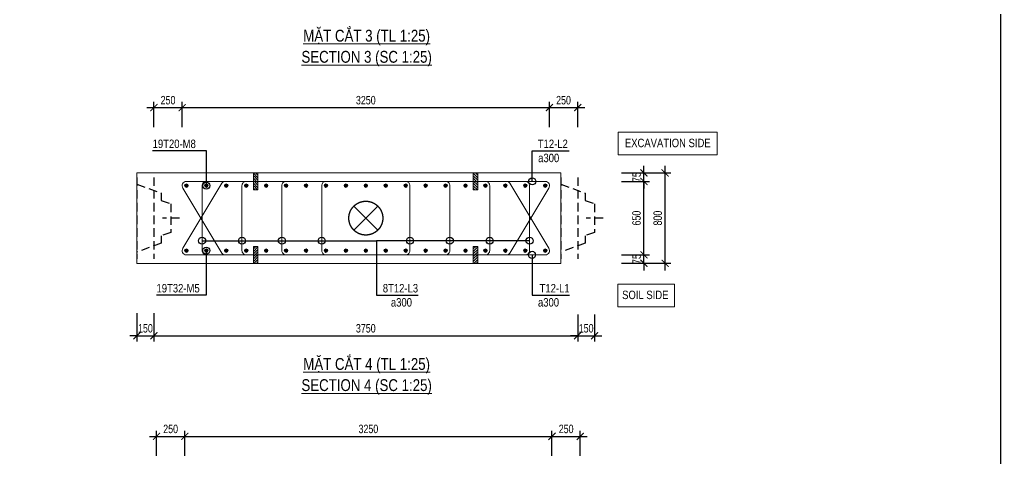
# Model space of a CAD drawing. Header units: millimetres. Extents: x 2746337 to 7547699, y -363432 to 15720.
# Drawn here: x 3215177 to 3249893, y -340429 to -324901 of the extents above; entities that cross this region are included whole.
import ezdxf
from ezdxf.enums import TextEntityAlignment as Align

# ---------------------------------------------------------------- set-up
doc = ezdxf.new("R2010")
doc.units = ezdxf.units.MM
doc.header["$LTSCALE"] = 1200
doc.header["$PDMODE"] = 3
doc.linetypes.add('CENTER', pattern=[2, 1.25, -0.25, 0.25, -0.25])
doc.linetypes.add('HIDDEN', pattern=[0.375, 0.25, -0.125])
for name, color, linetype, lineweight in [('5', 5, 'Continuous', 13), ('BOUND', 3, 'Continuous', 20), ('CWS', 8, 'HIDDEN', 9), ('ENOTE', 2, 'Continuous', 15), ('GRID', 74, 'CENTER', 15), ('K-THUOC', 1, 'Continuous', 18), ('LEADER', 8, 'Continuous', 9), ('MCT', 6, 'Continuous', 20), ('TEXTEN', 3, 'Continuous', 13), ('TEXTMA', 2, 'Continuous', 13), ('TEXTVN', 2, 'Continuous', 20), ('TIE', 4, 'Continuous', 13)]:
    doc.layers.add(name, color=color, linetype=linetype, lineweight=lineweight)
doc.layers.add('CDC.04.HIDDEN', color=8, linetype='HIDDEN')
doc.layers.add('MIE', color=5, linetype='HIDDEN')
doc.styles.add('DB_Arial', font='arial.ttf', dxfattribs={"width": 0.8})
doc.styles.add('SMTEXT', font='arial.ttf', dxfattribs={"width": 0.75})
doc.dimstyles.new('BSV25', dxfattribs={"dimtxt": 300, "dimasz": 250, "dimexe": 200, "dimexo": 0, "dimgap": 108, "dimtad": 1, "dimdec": 0, "dimlfac": 0.25, "dimdsep": 46, "dimtxsty": 'SMTEXT', "dimblk": 'ARCHTICK', "dimcen": 100, "dimdle": 250, "dimclrd": 256, "dimclre": 256, "dimclrt": 2, "dimadec": 0, "dimazin": 0, "dimtfac": 1, "dimtdec": 0, "dimtix": 1, "dimtmove": 2, "dimatfit": 3, "dimfxl": 800, "dimfxlon": 1, "dimtolj": 1, "dimtzin": 0, "dimarcsym": 0})

# ---------------------------------------------------------------- blocks, each defined once
blk = doc.blocks.new('cws800')
at = {"layer": 'CDC.04.HIDDEN'}
for p, q in [((-600, 1440), (-600, -1440)), ((0, 1440), (0, -1440))]:
    blk.add_line(p, q, dxfattribs=at)
for points in [[(0, 1200), (-860, 888), (-860, 627), (-1200, 507), (-1200, -507), (-860, -627), (-860, -888), (0, -1200)], [(-1500, 0), (-900, 0)]]:
    blk.add_lwpolyline(points, dxfattribs=at)
blk = doc.blocks.new('_ArchTick')
at = {"color": 0, "linetype": 'ByBlock', "const_width": 0.15}
blk.add_lwpolyline([(-0.5, -0.5), (0.5, 0.5)], dxfattribs=at)
blk = doc.blocks.new('*D2340')
at = {"layer": 'Defpoints', "color": 0, "transparency": 16777216}
for p in [(3219330, -333526), (3219930, -333367), (3219930, -336088)]:
    blk.add_point(p, dxfattribs=at)
at = {"layer": 'K-THUOC', "lineweight": -2, "transparency": 16777216}
for p, q in [((3219330, -335288), (3219330, -336288)), ((3219930, -335288), (3219930, -336288)), ((3219330, -336088), (3219080, -336088)), ((3219330, -336088), (3219930, -336088)), ((3219930, -336088), (3220180, -336088))]:
    blk.add_line(p, q, dxfattribs=at)
at = {"layer": 'K-THUOC', "lineweight": -2, "transparency": 16777216, "xscale": 250, "yscale": 250, "zscale": 250}
blk.add_blockref('_ArchTick', (3219330, -336088), dxfattribs=at)
at = {"layer": 'K-THUOC', "lineweight": -2, "transparency": 16777216, "xscale": 250, "yscale": 250, "zscale": 250, "rotation": 180}
blk.add_blockref('_ArchTick', (3219930, -336088), dxfattribs=at)
at = {"layer": 'K-THUOC', "color": 2, "transparency": 16777216, "insert": (3219630, -335827), "char_height": 300, "attachment_point": 5, "style": 'SMTEXT'}
blk.add_mtext('\\A1;150', dxfattribs=at)
blk = doc.blocks.new('*D2341')
at = {"layer": 'Defpoints', "color": 0, "transparency": 16777216}
for p in [(3234930, -335338), (3235530, -335338), (3235530, -336088)]:
    blk.add_point(p, dxfattribs=at)
at = {"layer": 'K-THUOC', "lineweight": -2, "transparency": 16777216}
for p, q in [((3234930, -335338), (3234930, -336288)), ((3235530, -335338), (3235530, -336288)), ((3234930, -336088), (3234680, -336088)), ((3234930, -336088), (3235530, -336088)), ((3235530, -336088), (3235780, -336088))]:
    blk.add_line(p, q, dxfattribs=at)
at = {"layer": 'K-THUOC', "lineweight": -2, "transparency": 16777216, "xscale": 250, "yscale": 250, "zscale": 250}
blk.add_blockref('_ArchTick', (3234930, -336088), dxfattribs=at)
at = {"layer": 'K-THUOC', "lineweight": -2, "transparency": 16777216, "xscale": 250, "yscale": 250, "zscale": 250, "rotation": 180}
blk.add_blockref('_ArchTick', (3235530, -336088), dxfattribs=at)
at = {"layer": 'K-THUOC', "color": 2, "transparency": 16777216, "insert": (3235230, -335827), "char_height": 300, "attachment_point": 5, "style": 'SMTEXT'}
blk.add_mtext('\\A1;150', dxfattribs=at)
blk = doc.blocks.new('*D2342')
at = {"layer": 'Defpoints', "color": 0, "transparency": 16777216}
for p in [(3220930, -328015), (3219930, -328706), (3220930, -328706)]:
    blk.add_point(p, dxfattribs=at)
at = {"layer": 'K-THUOC', "lineweight": -2, "transparency": 16777216}
for p, q in [((3219680, -328015), (3221180, -328015)), ((3219930, -328706), (3219930, -327815)), ((3220930, -328706), (3220930, -327815))]:
    blk.add_line(p, q, dxfattribs=at)
at = {"layer": 'K-THUOC', "lineweight": -2, "transparency": 16777216, "xscale": 250, "yscale": 250, "zscale": 250, "rotation": 180}
blk.add_blockref('_ArchTick', (3219930, -328015), dxfattribs=at)
at = {"layer": 'K-THUOC', "lineweight": -2, "transparency": 16777216, "xscale": 250, "yscale": 250, "zscale": 250}
blk.add_blockref('_ArchTick', (3220930, -328015), dxfattribs=at)
at = {"layer": 'K-THUOC', "color": 2, "transparency": 16777216, "insert": (3220430, -327754), "char_height": 300, "attachment_point": 5, "style": 'SMTEXT'}
blk.add_mtext('\\A1;250', dxfattribs=at)
blk = doc.blocks.new('*D2343')
at = {"layer": 'Defpoints', "color": 0, "transparency": 16777216}
for p in [(3233929, -328015), (3220930, -328706), (3233929, -328706)]:
    blk.add_point(p, dxfattribs=at)
at = {"layer": 'K-THUOC', "lineweight": -2, "transparency": 16777216}
for p, q in [((3220680, -328015), (3234179, -328015)), ((3220930, -328706), (3220930, -327815)), ((3233929, -328706), (3233929, -327815))]:
    blk.add_line(p, q, dxfattribs=at)
at = {"layer": 'K-THUOC', "lineweight": -2, "transparency": 16777216, "xscale": 250, "yscale": 250, "zscale": 250, "rotation": 180}
blk.add_blockref('_ArchTick', (3220930, -328015), dxfattribs=at)
at = {"layer": 'K-THUOC', "lineweight": -2, "transparency": 16777216, "xscale": 250, "yscale": 250, "zscale": 250}
blk.add_blockref('_ArchTick', (3233929, -328015), dxfattribs=at)
at = {"layer": 'K-THUOC', "color": 2, "transparency": 16777216, "insert": (3227430, -327754), "char_height": 300, "attachment_point": 5, "style": 'SMTEXT'}
blk.add_mtext('\\A1;3250', dxfattribs=at)
blk = doc.blocks.new('*D2344')
at = {"layer": 'Defpoints', "color": 0, "transparency": 16777216}
for p in [(3219930, -333367), (3234930, -335338), (3234930, -336088)]:
    blk.add_point(p, dxfattribs=at)
at = {"layer": 'K-THUOC', "lineweight": -2, "transparency": 16777216}
for p, q in [((3219930, -335288), (3219930, -336288)), ((3234930, -335338), (3234930, -336288)), ((3219680, -336088), (3235180, -336088))]:
    blk.add_line(p, q, dxfattribs=at)
at = {"layer": 'K-THUOC', "lineweight": -2, "transparency": 16777216, "xscale": 250, "yscale": 250, "zscale": 250, "rotation": 180}
blk.add_blockref('_ArchTick', (3219930, -336088), dxfattribs=at)
at = {"layer": 'K-THUOC', "lineweight": -2, "transparency": 16777216, "xscale": 250, "yscale": 250, "zscale": 250}
blk.add_blockref('_ArchTick', (3234930, -336088), dxfattribs=at)
at = {"layer": 'K-THUOC', "color": 2, "transparency": 16777216, "insert": (3227430, -335827), "char_height": 300, "attachment_point": 5, "style": 'SMTEXT'}
blk.add_mtext('\\A1;3750', dxfattribs=at)
blk = doc.blocks.new('*D2345')
at = {"layer": 'Defpoints', "color": 0, "transparency": 16777216}
for p in [(3234930, -328015), (3233929, -328706), (3234930, -328706)]:
    blk.add_point(p, dxfattribs=at)
at = {"layer": 'K-THUOC', "lineweight": -2, "transparency": 16777216}
for p, q in [((3233679, -328015), (3235180, -328015)), ((3233929, -328706), (3233929, -327815)), ((3234930, -328706), (3234930, -327815))]:
    blk.add_line(p, q, dxfattribs=at)
at = {"layer": 'K-THUOC', "lineweight": -2, "transparency": 16777216, "xscale": 250, "yscale": 250, "zscale": 250, "rotation": 180}
blk.add_blockref('_ArchTick', (3233929, -328015), dxfattribs=at)
at = {"layer": 'K-THUOC', "lineweight": -2, "transparency": 16777216, "xscale": 250, "yscale": 250, "zscale": 250}
blk.add_blockref('_ArchTick', (3234930, -328015), dxfattribs=at)
at = {"layer": 'K-THUOC', "color": 2, "transparency": 16777216, "insert": (3234430, -327754), "char_height": 300, "attachment_point": 5, "style": 'SMTEXT'}
blk.add_mtext('\\A1;250', dxfattribs=at)
blk = doc.blocks.new('mct1')
at = {"lineweight": 9}
h = blk.add_hatch(color=256, dxfattribs=at)
h.dxf.hatch_style = 1
h.paths.add_polyline_path([(-16, 0, 1), (16, 0, 1)])
blk.add_circle((0, 0), 16, dxfattribs=at)
blk = doc.blocks.new('sp')
at = {"layer": '5', "lineweight": 20}
h = blk.add_hatch(dxfattribs=at)
h.set_pattern_fill('ANSI31', color=256, scale=500)
h.set_pattern_definition([(45, (0, 0), (-44.194, 44.194), [])])
h.paths.add_polyline_path([(80, 300), (-80, 300), (-80, -300), (80, -300)])
blk.add_lwpolyline([(-80, -300), (80, -300), (80, 300), (-80, 300)], close=True, dxfattribs=at)
blk = doc.blocks.new('*D2346')
at = {"layer": 'Defpoints', "color": 0, "transparency": 16777216}
for p in [(3236526, -330326), (3238026, -330326), (3236526, -333526)]:
    blk.add_point(p, dxfattribs=at)
at = {"layer": 'K-THUOC', "lineweight": -2, "transparency": 16777216}
for p, q in [((3238026, -333776), (3238026, -330076)), ((3237226, -330326), (3238226, -330326)), ((3237226, -333526), (3238226, -333526))]:
    blk.add_line(p, q, dxfattribs=at)
at = {"layer": 'K-THUOC', "lineweight": -2, "transparency": 16777216, "xscale": 250, "yscale": 250, "zscale": 250}
for p, rotation in [((3238026, -330326), 90), ((3238026, -333526), 270)]:
    blk.add_blockref('_ArchTick', p, dxfattribs=dict(at, rotation=rotation))
at = {"layer": 'K-THUOC', "color": 2, "transparency": 16777216, "insert": (3237764, -331926), "char_height": 300, "attachment_point": 5, "rotation": 90, "style": 'SMTEXT'}
blk.add_mtext('\\A1;800', dxfattribs=at)
blk = doc.blocks.new('*D2347')
at = {"layer": 'Defpoints', "color": 0, "transparency": 16777216}
for p in [(3236526, -333226), (3237276, -333226), (3236167, -333526)]:
    blk.add_point(p, dxfattribs=at)
at = {"layer": 'K-THUOC', "lineweight": -2, "transparency": 16777216}
for p, q in [((3236526, -333226), (3237476, -333226)), ((3237276, -333226), (3237276, -332976)), ((3237276, -333526), (3237276, -333226)), ((3236476, -333526), (3237476, -333526)), ((3237276, -333526), (3237276, -333776))]:
    blk.add_line(p, q, dxfattribs=at)
at = {"layer": 'K-THUOC', "lineweight": -2, "transparency": 16777216, "xscale": 250, "yscale": 250, "zscale": 250}
for p, rotation in [((3237276, -333226), 270), ((3237276, -333526), 90)]:
    blk.add_blockref('_ArchTick', p, dxfattribs=dict(at, rotation=rotation))
at = {"layer": 'K-THUOC', "color": 2, "transparency": 16777216, "insert": (3237015, -333376), "char_height": 300, "attachment_point": 5, "rotation": 90, "style": 'SMTEXT'}
blk.add_mtext('\\A1;75', dxfattribs=at)
blk = doc.blocks.new('*D2348')
at = {"layer": 'Defpoints', "color": 0, "transparency": 16777216}
for p in [(3236167, -330626), (3237276, -330626), (3236167, -333226)]:
    blk.add_point(p, dxfattribs=at)
at = {"layer": 'K-THUOC', "lineweight": -2, "transparency": 16777216}
for p, q in [((3237276, -333476), (3237276, -330376)), ((3236476, -330626), (3237476, -330626)), ((3236476, -333226), (3237476, -333226))]:
    blk.add_line(p, q, dxfattribs=at)
at = {"layer": 'K-THUOC', "lineweight": -2, "transparency": 16777216, "xscale": 250, "yscale": 250, "zscale": 250}
for p, rotation in [((3237276, -330626), 90), ((3237276, -333226), 270)]:
    blk.add_blockref('_ArchTick', p, dxfattribs=dict(at, rotation=rotation))
at = {"layer": 'K-THUOC', "color": 2, "transparency": 16777216, "insert": (3237014, -331926), "char_height": 300, "attachment_point": 5, "rotation": 90, "style": 'SMTEXT'}
blk.add_mtext('\\A1;650', dxfattribs=at)
blk = doc.blocks.new('*D2349')
at = {"layer": 'Defpoints', "color": 0, "transparency": 16777216}
for p in [(3236167, -330326), (3237276, -330326), (3236167, -330626)]:
    blk.add_point(p, dxfattribs=at)
at = {"layer": 'K-THUOC', "lineweight": -2, "transparency": 16777216}
for p, q in [((3237276, -330326), (3237276, -330076)), ((3236476, -330326), (3237476, -330326)), ((3237276, -330626), (3237276, -330326)), ((3236476, -330626), (3237476, -330626)), ((3237276, -330626), (3237276, -330876))]:
    blk.add_line(p, q, dxfattribs=at)
at = {"layer": 'K-THUOC', "lineweight": -2, "transparency": 16777216, "xscale": 250, "yscale": 250, "zscale": 250}
for p, rotation in [((3237276, -330326), 270), ((3237276, -330626), 90)]:
    blk.add_blockref('_ArchTick', p, dxfattribs=dict(at, rotation=rotation))
at = {"layer": 'K-THUOC', "color": 2, "transparency": 16777216, "insert": (3237015, -330476), "char_height": 300, "attachment_point": 5, "rotation": 90, "style": 'SMTEXT'}
blk.add_mtext('\\A1;75', dxfattribs=at)
blk = doc.blocks.new('tremie')
at = {"layer": 'MIE', "color": 74, "ltscale": 1000}
for p, q in [((424, -424), (-424, 424)), ((424, 424), (-424, -424))]:
    blk.add_line(p, q, dxfattribs=at)
at = {"layer": 'MIE', "ltscale": 500}
blk.add_circle((0, 0), 600, dxfattribs=at)
blk = doc.blocks.new('*D2310')
at = {"layer": 'Defpoints', "color": 0, "transparency": 16777216}
for p in [(3221022, -339649), (3220022, -340340), (3221022, -340340)]:
    blk.add_point(p, dxfattribs=at)
at = {"layer": 'K-THUOC', "lineweight": -2, "transparency": 16777216}
for p, q in [((3220022, -340340), (3220022, -339449)), ((3221022, -340340), (3221022, -339449)), ((3219772, -339649), (3221272, -339649))]:
    blk.add_line(p, q, dxfattribs=at)
at = {"layer": 'K-THUOC', "lineweight": -2, "transparency": 16777216, "xscale": 250, "yscale": 250, "zscale": 250, "rotation": 180}
blk.add_blockref('_ArchTick', (3220022, -339649), dxfattribs=at)
at = {"layer": 'K-THUOC', "lineweight": -2, "transparency": 16777216, "xscale": 250, "yscale": 250, "zscale": 250}
blk.add_blockref('_ArchTick', (3221022, -339649), dxfattribs=at)
at = {"layer": 'K-THUOC', "color": 2, "transparency": 16777216, "insert": (3220522, -339388), "char_height": 300, "attachment_point": 5, "style": 'SMTEXT'}
blk.add_mtext('\\A1;250', dxfattribs=at)
blk = doc.blocks.new('*D2311')
at = {"layer": 'Defpoints', "color": 0, "transparency": 16777216}
for p in [(3234021, -339649), (3221022, -340340), (3234021, -340340)]:
    blk.add_point(p, dxfattribs=at)
at = {"layer": 'K-THUOC', "lineweight": -2, "transparency": 16777216}
for p, q in [((3221022, -340340), (3221022, -339449)), ((3234021, -340340), (3234021, -339449)), ((3220772, -339649), (3234271, -339649))]:
    blk.add_line(p, q, dxfattribs=at)
at = {"layer": 'K-THUOC', "lineweight": -2, "transparency": 16777216, "xscale": 250, "yscale": 250, "zscale": 250, "rotation": 180}
blk.add_blockref('_ArchTick', (3221022, -339649), dxfattribs=at)
at = {"layer": 'K-THUOC', "lineweight": -2, "transparency": 16777216, "xscale": 250, "yscale": 250, "zscale": 250}
blk.add_blockref('_ArchTick', (3234021, -339649), dxfattribs=at)
at = {"layer": 'K-THUOC', "color": 2, "transparency": 16777216, "insert": (3227522, -339388), "char_height": 300, "attachment_point": 5, "style": 'SMTEXT'}
blk.add_mtext('\\A1;3250', dxfattribs=at)
blk = doc.blocks.new('*D2313')
at = {"layer": 'Defpoints', "color": 0, "transparency": 16777216}
for p in [(3235022, -339649), (3234021, -340340), (3235022, -340340)]:
    blk.add_point(p, dxfattribs=at)
at = {"layer": 'K-THUOC', "lineweight": -2, "transparency": 16777216}
for p, q in [((3234021, -340340), (3234021, -339449)), ((3235022, -340340), (3235022, -339449)), ((3233771, -339649), (3235272, -339649))]:
    blk.add_line(p, q, dxfattribs=at)
at = {"layer": 'K-THUOC', "lineweight": -2, "transparency": 16777216, "xscale": 250, "yscale": 250, "zscale": 250, "rotation": 180}
blk.add_blockref('_ArchTick', (3234021, -339649), dxfattribs=at)
at = {"layer": 'K-THUOC', "lineweight": -2, "transparency": 16777216, "xscale": 250, "yscale": 250, "zscale": 250}
blk.add_blockref('_ArchTick', (3235022, -339649), dxfattribs=at)
at = {"layer": 'K-THUOC', "color": 2, "transparency": 16777216, "insert": (3234522, -339388), "char_height": 300, "attachment_point": 5, "style": 'SMTEXT'}
blk.add_mtext('\\A1;250', dxfattribs=at)

msp = doc.modelspace()

# ---------------------------------------------------------------- linework, layer by layer
msp.add_lwpolyline([(3156375.6, -286280), (3249892.9, -286280), (3249892.9, -363432.4), (3156375.6, -363432.4)], close=True)
at = {"layer": 'BOUND'}
msp.add_lwpolyline([(3219330.3, -333526.5), (3234330.3, -333526.5), (3234330.3, -330326.5), (3219330.3, -330326.5)], close=True, dxfattribs=at)
at = {"layer": 'ENOTE'}
for points in [[(3236362.3, -328883.9), (3239862.3, -328883.9), (3239862.3, -329683.9), (3236362.3, -329683.9)], [(3236351.7, -334260.5), (3238351.7, -334260.5), (3238351.7, -335060.5), (3236351.7, -335060.5)]]:
    msp.add_lwpolyline(points, close=True, dxfattribs=at)
at = {"layer": 'TIE', "lineweight": 20}
for points in [[(3222452, -330626.5, 0.244599), (3222329.2, -330690.4), (3220957.4, -332990.4, 0.6069433), (3221080.3, -333226.5), (3233782.8, -333226.5, 0.6069433), (3233905.6, -332990.4), (3232533.9, -330690.4, 0.244599), (3232411, -330626.5)], [(3232411, -333226.5, 0.244599), (3232533.9, -333162.6), (3233905.6, -330862.6, 0.6069433), (3233782.8, -330626.5), (3221080.3, -330626.5, 0.6069433), (3220957.4, -330862.6), (3222329.2, -333162.6, 0.244599), (3222452, -333226.5)]]:
    msp.add_lwpolyline(points, format="xyb", dxfattribs=at)
at = {"layer": 'TIE'}
for points in [[(3222236, -333226.5), (3221786, -333226.5, -0.4142136), (3221636, -333076.5), (3221636, -330776.5, -0.4142136), (3221786, -330626.5), (3222236, -330626.5)], [(3223647.3, -333226.5), (3223197.3, -333226.5, -0.4142136), (3223047.3, -333076.5), (3223047.3, -330776.5, -0.4142136), (3223197.3, -330626.5), (3223647.3, -330626.5)], [(3225058.7, -333226.5), (3224608.7, -333226.5, -0.4142136), (3224458.7, -333076.5), (3224458.7, -330776.5, -0.4142136), (3224608.7, -330626.5), (3225058.7, -330626.5)], [(3226470.1, -333226.5), (3226020.1, -333226.5, -0.4142136), (3225870.1, -333076.5), (3225870.1, -330776.5, -0.4142136), (3226020.1, -330626.5), (3226470.1, -330626.5)], [(3228392.9, -333226.5), (3228842.9, -333226.5, 0.4142136), (3228992.9, -333076.5), (3228992.9, -330776.5, 0.4142136), (3228842.9, -330626.5), (3228392.9, -330626.5)], [(3229804.3, -333226.5), (3230254.3, -333226.5, 0.4142136), (3230404.3, -333076.5), (3230404.3, -330776.5, 0.4142136), (3230254.3, -330626.5), (3229804.3, -330626.5)], [(3231215.7, -333226.5), (3231665.7, -333226.5, 0.4142136), (3231815.7, -333076.5), (3231815.7, -330776.5, 0.4142136), (3231665.7, -330626.5), (3231215.7, -330626.5)], [(3232627.1, -333226.5), (3233077.1, -333226.5, 0.4142136), (3233227.1, -333076.5), (3233227.1, -330776.5, 0.4142136), (3233077.1, -330626.5), (3232627.1, -330626.5)]]:
    msp.add_lwpolyline(points, format="xyb", dxfattribs=at)

# ---------------------------------------------------------------- block references
at = {"layer": 'CWS', "xscale": -1}
for p in [(3219330.3, -331926.5), (3234330.3, -331926.5)]:
    msp.add_blockref('cws800', p, dxfattribs=at)
at = {"layer": 'ENOTE', "xscale": -1}
for p in [(3223531.1, -330626.5), (3231310.5, -330626.5)]:
    msp.add_blockref('sp', p, dxfattribs=at)
at = {"layer": 'ENOTE', "rotation": 180}
for p in [(3223531.1, -333226.5), (3231310.5, -333226.5)]:
    msp.add_blockref('sp', p, dxfattribs=at)
at = {"layer": 'GRID', "rotation": 269.672406155841}
msp.add_blockref('tremie', (3227431.5, -331926.5), dxfattribs=at)
at = {"layer": 'MCT', "xscale": -4, "yscale": 4, "zscale": 4, "rotation": 180}
for p in [(3221080.3, -330776.5), (3221786, -330776.5), (3222491.7, -330776.5), (3223197.3, -330776.5), (3223903, -330776.5), (3224608.7, -330776.5), (3225314.4, -330776.5), (3226020.1, -330776.5), (3226725.8, -330776.5), (3227431.5, -330776.5), (3228137.2, -330776.5), (3228842.9, -330776.5), (3229548.6, -330776.5), (3230254.3, -330776.5), (3230960, -330776.5), (3231665.7, -330776.5), (3232371.4, -330776.5), (3233077.1, -330776.5), (3233782.8, -330776.5)]:
    msp.add_blockref('mct1', p, dxfattribs=at)
at = {"layer": 'MCT', "xscale": 4, "yscale": 4, "zscale": 4}
for p in [(3221080.3, -333076.5), (3221786, -333076.5), (3222491.7, -333076.5), (3223197.3, -333076.5), (3223903, -333076.5), (3224608.7, -333076.5), (3225314.4, -333076.5), (3226020.1, -333076.5), (3226725.8, -333076.5), (3227431.5, -333076.5), (3228137.2, -333076.5), (3228842.9, -333076.5), (3229548.6, -333076.5), (3230254.3, -333076.5), (3230960, -333076.5), (3231665.7, -333076.5), (3232371.4, -333076.5), (3233077.1, -333076.5), (3233782.8, -333076.5)]:
    msp.add_blockref('mct1', p, dxfattribs=at)

# ---------------------------------------------------------------- texts
at = {"layer": 'TEXTEN', "style": 'DB_Arial', "width": 0.8}
for s, p in [('T12-L2', (3234581.2, -329446.5)), ('8T12-L3', (3229281.4, -334556.5)), ('T12-L1', (3234645.3, -334556.5)), ('a300', (3229064.7, -335056.5))]:
    msp.add_text(s, height=300, dxfattribs=at).set_placement(p, align=Align.RIGHT)
for p in [(3233531.5, -329946.5), (3233525.3, -335056.5)]:
    msp.add_text('a300', height=300, dxfattribs=at).set_placement(p)
at = {"layer": 'TEXTMA', "style": 'DB_Arial', "width": 0.8}
for s, p in [('19T20-M8', (3219886, -329446.5)), ('19T32-M5', (3220022.5, -334556.5))]:
    msp.add_text(s, height=300, dxfattribs=at).set_placement(p)
at = {"layer": 'TEXTVN', "style": 'DB_Arial', "width": 0.8}
for s, p in [('%%UMẶT CẮT 3 (TL 1:25)', (3227460.8, -325469.6)), ('%%USECTION 3 (SC 1:25)', (3227460.8, -326269.6)), ('%%UMẶT CẮT 4 (TL 1:25)', (3227460.8, -337088.3)), ('%%USECTION 4 (SC 1:25)', (3227460.8, -337888.3))]:
    msp.add_text(s, height=420, rotation=360, dxfattribs=at).set_placement(p, align=Align.MIDDLE)
msp.add_text('EXCAVATION SIDE', height=300, dxfattribs=at).set_placement((3236601.5, -329415.6))
msp.add_text('SOIL SIDE', height=300, dxfattribs=at).set_placement((3238143.8, -334792.2), align=Align.RIGHT)

# ---------------------------------------------------------------- dimensions: what is measured, and where the dimension line sits
at = {"layer": 'K-THUOC'}
for base, p1, p2, picture, middle in [((3220930.3, -328014.8), (3219930.3, -328705.8), (3220930.3, -328705.8), '*D2342', (3220430.3, -327753.6)), ((3233928.8, -328014.8), (3220930.3, -328705.8), (3233928.8, -328705.8), '*D2343', (3227429.5, -327753.5)), ((3234930.3, -328014.8), (3233928.8, -328705.8), (3234930.3, -328705.8), '*D2345', (3234429.5, -327753.6)), ((3219930.3, -336088.3), (3219330.3, -333526.5), (3219930.3, -333366.7), '*D2340', (3219630.3, -335827.2)), ((3234930.3, -336088.3), (3219930.3, -333366.7), (3234930.3, -335338.3), '*D2344', (3227430.3, -335827.1)), ((3235530.3, -336088.3), (3234930.3, -335338.3), (3235530.3, -335338.3), '*D2341', (3235230.3, -335827.2)), ((3221022.3, -339648.9), (3220022.3, -340340), (3221022.3, -340340), '*D2310', (3220522.3, -339387.8)), ((3234020.8, -339648.9), (3221022.3, -340340), (3234020.8, -340340), '*D2311', (3227521.5, -339387.6)), ((3235022.3, -339648.9), (3234020.8, -340340), (3235022.3, -340340), '*D2313', (3234521.5, -339387.8))]:
    dim = msp.add_linear_dim(base=base, p1=p1, p2=p2, dimstyle='BSV25', dxfattribs=at)
    dim.commit()
    dim.dimension.update_dxf_attribs({"geometry": picture, "text_midpoint": middle})
for base, p1, p2, picture, middle in [((3237275.6, -330326.5), (3236167.5, -330626.5), (3236167.5, -330326.5), '*D2349', (3237015, -330476.5)), ((3238025.6, -330326.5), (3236525.6, -333526.5), (3236525.6, -330326.5), '*D2346', (3237764.4, -331926.5)), ((3237275.6, -330626.5), (3236167.5, -333226.5), (3236167.5, -330626.5), '*D2348', (3237014.4, -331926.5)), ((3237275.6, -333226.5), (3236167.5, -333526.5), (3236525.6, -333226.5), '*D2347', (3237015, -333376.5))]:
    dim = msp.add_linear_dim(base=base, p1=p1, p2=p2, angle=90, dimstyle='BSV25', dxfattribs=at)
    dim.commit()
    dim.dimension.update_dxf_attribs({"geometry": picture, "text_midpoint": middle})

# ---------------------------------------------------------------- leaders
at = {"layer": 'LEADER'}
for points in [[(3221786, -330776.5), (3221786, -329546.5), (3219886, -329546.5)], [(3233321.5, -330626.5), (3233321.5, -329546.5), (3234630.9, -329546.5)], [(3221636, -332726.5), (3227813.1, -332726.5), (3227813.1, -334656.5), (3229281.7, -334656.5)], [(3223047.3, -332726.5), (3227813.1, -332726.5), (3227813.1, -334656.5)], [(3224458.7, -332726.5), (3227813.1, -332726.5), (3227813.1, -334656.5)], [(3225870.1, -332726.5), (3227813.1, -332726.5), (3227813.1, -334656.5), (3229281.7, -334656.5)], [(3231815.7, -332726.5), (3227813.1, -332726.5), (3227813.1, -334656.5), (3229281.7, -334656.5)], [(3233227.1, -332726.5), (3227813.1, -332726.5), (3227813.1, -334656.5), (3229281.7, -334656.5)], [(3230404.3, -332726.5), (3227813.1, -332726.5), (3227813.1, -334656.5)], [(3228992.9, -332726.5), (3227813.1, -332726.5), (3227813.1, -334656.5)], [(3221782, -333076.5), (3221782, -334656.5), (3220022.5, -334656.5)], [(3233315.3, -333226.5), (3233315.3, -334656.5), (3234645.3, -334656.5)]]:
    msp.add_leader(points, dimstyle='BSV25', override={"dimldrblk": 'Origin'}, dxfattribs=at)

doc.saveas('drawing.dxf')
